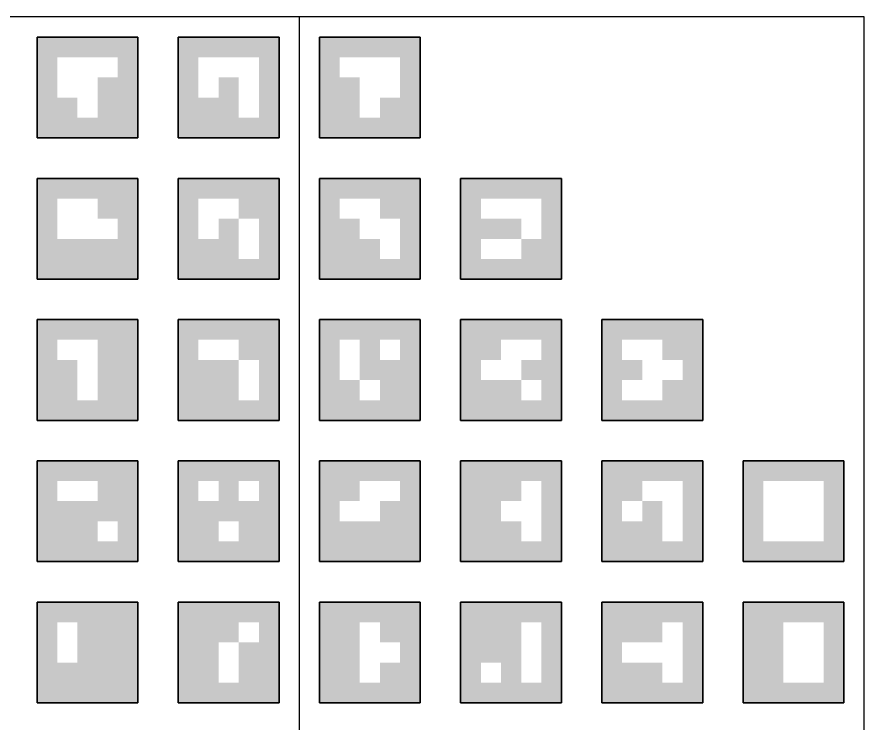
# Model space of a CAD drawing. Header units: millimetres. Extents: x 2347 to 2555, y 1879 to 2044.
# Drawn here: x 2512.61 to 2554.61, y 1927.96 to 1962.96 of the extents above; entities that cross this region are included whole.
import ezdxf

# ---------------------------------------------------------------- set-up
doc = ezdxf.new("R2010")
doc.units = ezdxf.units.MM

# ---------------------------------------------------------------- blocks, each defined once
blk = doc.blocks.new('1')
h = blk.add_hatch(color=256)
h.dxf.hatch_style = 1
h.paths.add_polyline_path([(-5, 5), (-5, 0), (0, 0), (0, 5)])
h.paths.add_polyline_path([(-1, 4), (-1, 1), (-4, 1), (-4, 4)], flags=16)
h = blk.add_hatch()
h.set_pattern_fill('ANGLE', color=256)
h.set_pattern_definition([(0, (-1836.633, -1973.334), (0, 6.985), [5.08, -1.905]), (90, (-1836.633, -1973.334), (-6.985, 4e-16), [5.08, -1.905])])
h.paths.add_polyline_path([(-2, 1), (-2, 2), (-3, 2), (-3, 1)])
blk.add_lwpolyline([(-5, 5), (-5, 0), (0, 0), (0, 5), (-5, 5)], close=True)
blk = doc.blocks.new('107')
h = blk.add_hatch(color=256)
h.dxf.hatch_style = 1
h.paths.add_polyline_path([(0, 5), (-5, 5), (-5, 0), (0, 0)])
h.paths.add_polyline_path([(-1, 4), (-1, 1), (-4, 1), (-4, 4)], flags=16)
h = blk.add_hatch(color=256)
h.dxf.hatch_style = 1
h.paths.add_polyline_path([(-2, 4), (-3, 4), (-3, 3), (-2, 3)])
h = blk.add_hatch(color=256)
h.dxf.hatch_style = 1
h.paths.add_polyline_path([(-1, 4), (-2, 4), (-2, 3), (-1, 3)])
h = blk.add_hatch(color=256)
h.dxf.hatch_style = 1
h.paths.add_polyline_path([(-3, 3), (-4, 3), (-4, 2), (-3, 2)])
h = blk.add_hatch(color=256)
h.dxf.hatch_style = 1
h.paths.add_polyline_path([(-3, 2), (-4, 2), (-4, 1), (-3, 1)])
h = blk.add_hatch(color=256)
h.dxf.hatch_style = 1
h.paths.add_polyline_path([(-2, 2), (-3, 2), (-3, 1), (-2, 1)])
h = blk.add_hatch(color=256)
h.dxf.hatch_style = 1
h.paths.add_polyline_path([(-1, 2), (-2, 2), (-2, 1), (-1, 1)])
blk.add_lwpolyline([(0, 5), (-5, 5), (-5, 0), (0, 0), (0, 5)], close=True)
blk = doc.blocks.new('114')
h = blk.add_hatch(color=256)
h.dxf.hatch_style = 1
h.paths.add_polyline_path([(0, 5), (-5, 5), (-5, 0), (0, 0)])
h.paths.add_polyline_path([(-1, 4), (-1, 1), (-4, 1), (-4, 4)], flags=16)
h = blk.add_hatch(color=256)
h.dxf.hatch_style = 1
h.paths.add_polyline_path([(-3, 4), (-4, 4), (-4, 3), (-3, 3)])
h = blk.add_hatch(color=256)
h.dxf.hatch_style = 1
h.paths.add_polyline_path([(-1, 4), (-2, 4), (-2, 3), (-1, 3)])
h = blk.add_hatch(color=256)
h.dxf.hatch_style = 1
h.paths.add_polyline_path([(-3, 2), (-4, 2), (-4, 1), (-3, 1)])
h = blk.add_hatch(color=256)
h.dxf.hatch_style = 1
h.paths.add_polyline_path([(-2, 2), (-3, 2), (-3, 1), (-2, 1)])
h = blk.add_hatch(color=256)
h.dxf.hatch_style = 1
h.paths.add_polyline_path([(-1, 2), (-2, 2), (-2, 1), (-1, 1)])
blk.add_lwpolyline([(0, 5), (-5, 5), (-5, 0), (0, 0), (0, 5)], close=True)
blk = doc.blocks.new('98')
h = blk.add_hatch(color=256)
h.dxf.hatch_style = 1
h.paths.add_polyline_path([(0, 5), (-5, 5), (-5, 0), (0, 0)])
h.paths.add_polyline_path([(-1, 4), (-1, 1), (-4, 1), (-4, 4)], flags=16)
h = blk.add_hatch(color=256)
h.dxf.hatch_style = 1
h.paths.add_polyline_path([(-2, 4), (-3, 4), (-3, 3), (-2, 3)])
h = blk.add_hatch(color=256)
h.dxf.hatch_style = 1
h.paths.add_polyline_path([(-1, 4), (-2, 4), (-2, 3), (-1, 3)])
h = blk.add_hatch(color=256)
h.dxf.hatch_style = 1
h.paths.add_polyline_path([(-1, 3), (-2, 3), (-2, 2), (-1, 2)])
h = blk.add_hatch(color=256)
h.dxf.hatch_style = 1
h.paths.add_polyline_path([(-3, 2), (-4, 2), (-4, 1), (-3, 1)])
h = blk.add_hatch(color=256)
h.dxf.hatch_style = 1
h.paths.add_polyline_path([(-1, 2), (-2, 2), (-2, 1), (-1, 1)])
blk.add_lwpolyline([(0, 5), (-5, 5), (-5, 0), (0, 0), (0, 5)], close=True)
blk = doc.blocks.new('94')
h = blk.add_hatch(color=256)
h.dxf.hatch_style = 1
h.paths.add_polyline_path([(0, 5), (-5, 5), (-5, 0), (0, 0)])
h.paths.add_polyline_path([(-1, 4), (-1, 1), (-4, 1), (-4, 4)], flags=16)
h = blk.add_hatch(color=256)
h.dxf.hatch_style = 1
h.paths.add_polyline_path([(-2, 4), (-3, 4), (-3, 3), (-2, 3)])
h = blk.add_hatch(color=256)
h.dxf.hatch_style = 1
h.paths.add_polyline_path([(-3, 3), (-4, 3), (-4, 2), (-3, 2)])
h = blk.add_hatch(color=256)
h.dxf.hatch_style = 1
h.paths.add_polyline_path([(-2, 3), (-3, 3), (-3, 2), (-2, 2)])
h = blk.add_hatch(color=256)
h.dxf.hatch_style = 1
h.paths.add_polyline_path([(-1, 3), (-2, 3), (-2, 2), (-1, 2)])
h = blk.add_hatch(color=256)
h.dxf.hatch_style = 1
h.paths.add_polyline_path([(-3, 2), (-4, 2), (-4, 1), (-3, 1)])
h = blk.add_hatch(color=256)
h.dxf.hatch_style = 1
h.paths.add_polyline_path([(-1, 2), (-2, 2), (-2, 1), (-1, 1)])
blk.add_lwpolyline([(0, 5), (-5, 5), (-5, 0), (0, 0), (0, 5)], close=True)
blk = doc.blocks.new('87')
h = blk.add_hatch(color=256)
h.dxf.hatch_style = 1
h.paths.add_polyline_path([(0, 5), (-5, 5), (-5, 0), (0, 0)])
h.paths.add_polyline_path([(-1, 4), (-1, 1), (-4, 1), (-4, 4)], flags=16)
h = blk.add_hatch(color=256)
h.dxf.hatch_style = 1
h.paths.add_polyline_path([(-2, 4), (-3, 4), (-3, 3), (-2, 3)])
h = blk.add_hatch(color=256)
h.dxf.hatch_style = 1
h.paths.add_polyline_path([(-2, 3), (-3, 3), (-3, 2), (-2, 2)])
h = blk.add_hatch(color=256)
h.dxf.hatch_style = 1
h.paths.add_polyline_path([(-1, 3), (-2, 3), (-2, 2), (-1, 2)])
h = blk.add_hatch(color=256)
h.dxf.hatch_style = 1
h.paths.add_polyline_path([(-3, 2), (-4, 2), (-4, 1), (-3, 1)])
h = blk.add_hatch(color=256)
h.dxf.hatch_style = 1
h.paths.add_polyline_path([(-1, 2), (-2, 2), (-2, 1), (-1, 1)])
blk.add_lwpolyline([(0, 5), (-5, 5), (-5, 0), (0, 0), (0, 5)], close=True)
blk = doc.blocks.new('84')
h = blk.add_hatch(color=256)
h.dxf.hatch_style = 1
h.paths.add_polyline_path([(0, 5), (-5, 5), (-5, 0), (0, 0)])
h.paths.add_polyline_path([(-1, 4), (-1, 1), (-4, 1), (-4, 4)], flags=16)
h = blk.add_hatch(color=256)
h.dxf.hatch_style = 1
h.paths.add_polyline_path([(-2, 4), (-3, 4), (-3, 3), (-2, 3)])
h = blk.add_hatch(color=256)
h.dxf.hatch_style = 1
h.paths.add_polyline_path([(-1, 3), (-2, 3), (-2, 2), (-1, 2)])
h = blk.add_hatch(color=256)
h.dxf.hatch_style = 1
h.paths.add_polyline_path([(-3, 2), (-4, 2), (-4, 1), (-3, 1)])
h = blk.add_hatch(color=256)
h.dxf.hatch_style = 1
h.paths.add_polyline_path([(-1, 2), (-2, 2), (-2, 1), (-1, 1)])
blk.add_lwpolyline([(0, 5), (-5, 5), (-5, 0), (0, 0), (0, 5)], close=True)
blk = doc.blocks.new('82')
h = blk.add_hatch(color=256)
h.dxf.hatch_style = 1
h.paths.add_polyline_path([(0, 5), (-5, 5), (-5, 0), (0, 0)])
h.paths.add_polyline_path([(-1, 4), (-1, 1), (-4, 1), (-4, 4)], flags=16)
h = blk.add_hatch(color=256)
h.dxf.hatch_style = 1
h.paths.add_polyline_path([(-1, 4), (-2, 4), (-2, 3), (-1, 3)])
h = blk.add_hatch(color=256)
h.dxf.hatch_style = 1
h.paths.add_polyline_path([(-3, 3), (-4, 3), (-4, 2), (-3, 2)])
h = blk.add_hatch(color=256)
h.dxf.hatch_style = 1
h.paths.add_polyline_path([(-2, 3), (-3, 3), (-3, 2), (-2, 2)])
h = blk.add_hatch(color=256)
h.dxf.hatch_style = 1
h.paths.add_polyline_path([(-1, 3), (-2, 3), (-2, 2), (-1, 2)])
h = blk.add_hatch(color=256)
h.dxf.hatch_style = 1
h.paths.add_polyline_path([(-3, 2), (-4, 2), (-4, 1), (-3, 1)])
h = blk.add_hatch(color=256)
h.dxf.hatch_style = 1
h.paths.add_polyline_path([(-2, 2), (-3, 2), (-3, 1), (-2, 1)])
blk.add_lwpolyline([(0, 5), (-5, 5), (-5, 0), (0, 0), (0, 5)], close=True)
blk = doc.blocks.new('76')
h = blk.add_hatch(color=256)
h.dxf.hatch_style = 1
h.paths.add_polyline_path([(0, 5), (-5, 5), (-5, 0), (0, 0)])
h.paths.add_polyline_path([(-1, 4), (-1, 1), (-4, 1), (-4, 4)], flags=16)
h = blk.add_hatch(color=256)
h.dxf.hatch_style = 1
h.paths.add_polyline_path([(-1, 4), (-2, 4), (-2, 3), (-1, 3)])
h = blk.add_hatch(color=256)
h.dxf.hatch_style = 1
h.paths.add_polyline_path([(-3, 3), (-4, 3), (-4, 2), (-3, 2)])
h = blk.add_hatch(color=256)
h.dxf.hatch_style = 1
h.paths.add_polyline_path([(-2, 3), (-3, 3), (-3, 2), (-2, 2)])
h = blk.add_hatch(color=256)
h.dxf.hatch_style = 1
h.paths.add_polyline_path([(-3, 2), (-4, 2), (-4, 1), (-3, 1)])
h = blk.add_hatch(color=256)
h.dxf.hatch_style = 1
h.paths.add_polyline_path([(-2, 2), (-3, 2), (-3, 1), (-2, 1)])
blk.add_lwpolyline([(0, 5), (-5, 5), (-5, 0), (0, 0), (0, 5)], close=True)
blk = doc.blocks.new('69')
h = blk.add_hatch(color=256)
h.dxf.hatch_style = 1
h.paths.add_polyline_path([(0, 5), (-5, 5), (-5, 0), (0, 0)])
h.paths.add_polyline_path([(-1, 4), (-1, 1), (-4, 1), (-4, 4)], flags=16)
h = blk.add_hatch(color=256)
h.dxf.hatch_style = 1
h.paths.add_polyline_path([(-1, 4), (-2, 4), (-2, 3), (-1, 3)])
h = blk.add_hatch(color=256)
h.dxf.hatch_style = 1
h.paths.add_polyline_path([(-3, 3), (-4, 3), (-4, 2), (-3, 2)])
h = blk.add_hatch(color=256)
h.dxf.hatch_style = 1
h.paths.add_polyline_path([(-1, 3), (-2, 3), (-2, 2), (-1, 2)])
h = blk.add_hatch(color=256)
h.dxf.hatch_style = 1
h.paths.add_polyline_path([(-3, 2), (-4, 2), (-4, 1), (-3, 1)])
h = blk.add_hatch(color=256)
h.dxf.hatch_style = 1
h.paths.add_polyline_path([(-1, 2), (-2, 2), (-2, 1), (-1, 1)])
blk.add_lwpolyline([(0, 5), (-5, 5), (-5, 0), (0, 0), (0, 5)], close=True)
blk = doc.blocks.new('64')
h = blk.add_hatch(color=256)
h.dxf.hatch_style = 1
h.paths.add_polyline_path([(0, 5), (-5, 5), (-5, 0), (0, 0)])
h.paths.add_polyline_path([(-1, 4), (-1, 1), (-4, 1), (-4, 4)], flags=16)
h = blk.add_hatch(color=256)
h.dxf.hatch_style = 1
h.paths.add_polyline_path([(-1, 4), (-2, 4), (-2, 3), (-1, 3)])
h = blk.add_hatch(color=256)
h.dxf.hatch_style = 1
h.paths.add_polyline_path([(-3, 3), (-4, 3), (-4, 2), (-3, 2)])
h = blk.add_hatch(color=256)
h.dxf.hatch_style = 1
h.paths.add_polyline_path([(-3, 2), (-4, 2), (-4, 1), (-3, 1)])
h = blk.add_hatch(color=256)
h.dxf.hatch_style = 1
h.paths.add_polyline_path([(-2, 2), (-3, 2), (-3, 1), (-2, 1)])
blk.add_lwpolyline([(0, 5), (-5, 5), (-5, 0), (0, 0), (0, 5)], close=True)
blk = doc.blocks.new('60')
h = blk.add_hatch(color=256)
h.dxf.hatch_style = 1
h.paths.add_polyline_path([(0, 5), (-5, 5), (-5, 0), (0, 0)])
h.paths.add_polyline_path([(-1, 4), (-1, 1), (-4, 1), (-4, 4)], flags=16)
h = blk.add_hatch(color=256)
h.dxf.hatch_style = 1
h.paths.add_polyline_path([(-1, 4), (-2, 4), (-2, 3), (-1, 3)])
h = blk.add_hatch(color=256)
h.dxf.hatch_style = 1
h.paths.add_polyline_path([(-3, 3), (-4, 3), (-4, 2), (-3, 2)])
h = blk.add_hatch(color=256)
h.dxf.hatch_style = 1
h.paths.add_polyline_path([(-1, 2), (-2, 2), (-2, 1), (-1, 1)])
blk.add_lwpolyline([(0, 5), (-5, 5), (-5, 0), (0, 0), (0, 5)], close=True)
blk = doc.blocks.new('54')
h = blk.add_hatch(color=256)
h.dxf.hatch_style = 1
h.paths.add_polyline_path([(0, 5), (-5, 5), (-5, 0), (0, 0)])
h.paths.add_polyline_path([(-1, 4), (-1, 1), (-4, 1), (-4, 4)], flags=16)
h = blk.add_hatch(color=256)
h.dxf.hatch_style = 1
h.paths.add_polyline_path([(-1, 4), (-2, 4), (-2, 3), (-1, 3)])
h = blk.add_hatch(color=256)
h.dxf.hatch_style = 1
h.paths.add_polyline_path([(-2, 3), (-3, 3), (-3, 2), (-2, 2)])
h = blk.add_hatch(color=256)
h.dxf.hatch_style = 1
h.paths.add_polyline_path([(-3, 2), (-4, 2), (-4, 1), (-3, 1)])
h = blk.add_hatch(color=256)
h.dxf.hatch_style = 1
h.paths.add_polyline_path([(-2, 2), (-3, 2), (-3, 1), (-2, 1)])
blk.add_lwpolyline([(0, 5), (-5, 5), (-5, 0), (0, 0), (0, 5)], close=True)
blk = doc.blocks.new('48')
h = blk.add_hatch(color=256)
h.dxf.hatch_style = 1
h.paths.add_polyline_path([(0, 5), (-5, 5), (-5, 0), (0, 0)])
h.paths.add_polyline_path([(-1, 4), (-1, 1), (-4, 1), (-4, 4)], flags=16)
h = blk.add_hatch(color=256)
h.dxf.hatch_style = 1
h.paths.add_polyline_path([(-1, 4), (-2, 4), (-2, 3), (-1, 3)])
h = blk.add_hatch(color=256)
h.dxf.hatch_style = 1
h.paths.add_polyline_path([(-3, 2), (-4, 2), (-4, 1), (-3, 1)])
h = blk.add_hatch(color=256)
h.dxf.hatch_style = 1
h.paths.add_polyline_path([(-2, 2), (-3, 2), (-3, 1), (-2, 1)])
h = blk.add_hatch(color=256)
h.dxf.hatch_style = 1
h.paths.add_polyline_path([(-1, 2), (-2, 2), (-2, 1), (-1, 1)])
blk.add_lwpolyline([(0, 5), (-5, 5), (-5, 0), (0, 0), (0, 5)], close=True)
blk = doc.blocks.new('44')
h = blk.add_hatch(color=256)
h.dxf.hatch_style = 1
h.paths.add_polyline_path([(0, 5), (-5, 5), (-5, 0), (0, 0)])
h.paths.add_polyline_path([(-1, 4), (-1, 1), (-4, 1), (-4, 4)], flags=16)
h = blk.add_hatch(color=256)
h.dxf.hatch_style = 1
h.paths.add_polyline_path([(-3, 3), (-4, 3), (-4, 2), (-3, 2)])
h = blk.add_hatch(color=256)
h.dxf.hatch_style = 1
h.paths.add_polyline_path([(-2, 3), (-3, 3), (-3, 2), (-2, 2)])
h = blk.add_hatch(color=256)
h.dxf.hatch_style = 1
h.paths.add_polyline_path([(-1, 3), (-2, 3), (-2, 2), (-1, 2)])
h = blk.add_hatch(color=256)
h.dxf.hatch_style = 1
h.paths.add_polyline_path([(-3, 2), (-4, 2), (-4, 1), (-3, 1)])
h = blk.add_hatch(color=256)
h.dxf.hatch_style = 1
h.paths.add_polyline_path([(-2, 2), (-3, 2), (-3, 1), (-2, 1)])
blk.add_lwpolyline([(0, 5), (-5, 5), (-5, 0), (0, 0), (0, 5)], close=True)
blk = doc.blocks.new('35')
h = blk.add_hatch(color=256)
h.dxf.hatch_style = 1
h.paths.add_polyline_path([(0, 5), (-5, 5), (-5, 0), (0, 0)])
h.paths.add_polyline_path([(-1, 4), (-1, 1), (-4, 1), (-4, 4)], flags=16)
h = blk.add_hatch(color=256)
h.dxf.hatch_style = 1
h.paths.add_polyline_path([(-3, 3), (-4, 3), (-4, 2), (-3, 2)])
h = blk.add_hatch(color=256)
h.dxf.hatch_style = 1
h.paths.add_polyline_path([(-2, 3), (-3, 3), (-3, 2), (-2, 2)])
h = blk.add_hatch(color=256)
h.dxf.hatch_style = 1
h.paths.add_polyline_path([(-1, 2), (-2, 2), (-2, 1), (-1, 1)])
blk.add_lwpolyline([(0, 5), (-5, 5), (-5, 0), (0, 0), (0, 5)], close=True)
blk = doc.blocks.new('34')
h = blk.add_hatch(color=256)
h.dxf.hatch_style = 1
h.paths.add_polyline_path([(0, 5), (-5, 5), (-5, 0), (0, 0)])
h.paths.add_polyline_path([(-1, 4), (-1, 1), (-4, 1), (-4, 4)], flags=16)
h = blk.add_hatch(color=256)
h.dxf.hatch_style = 1
h.paths.add_polyline_path([(-3, 3), (-4, 3), (-4, 2), (-3, 2)])
h = blk.add_hatch(color=256)
h.dxf.hatch_style = 1
h.paths.add_polyline_path([(-1, 3), (-2, 3), (-2, 2), (-1, 2)])
h = blk.add_hatch(color=256)
h.dxf.hatch_style = 1
h.paths.add_polyline_path([(-3, 2), (-4, 2), (-4, 1), (-3, 1)])
h = blk.add_hatch(color=256)
h.dxf.hatch_style = 1
h.paths.add_polyline_path([(-2, 2), (-3, 2), (-3, 1), (-2, 1)])
h = blk.add_hatch(color=256)
h.dxf.hatch_style = 1
h.paths.add_polyline_path([(-1, 2), (-2, 2), (-2, 1), (-1, 1)])
blk.add_lwpolyline([(0, 5), (-5, 5), (-5, 0), (0, 0), (0, 5)], close=True)
blk = doc.blocks.new('32')
h = blk.add_hatch(color=256)
h.dxf.hatch_style = 1
h.paths.add_polyline_path([(0, 5), (-5, 5), (-5, 0), (0, 0)])
h.paths.add_polyline_path([(-1, 4), (-1, 1), (-4, 1), (-4, 4)], flags=16)
h = blk.add_hatch(color=256)
h.dxf.hatch_style = 1
h.paths.add_polyline_path([(-3, 3), (-4, 3), (-4, 2), (-3, 2)])
h = blk.add_hatch(color=256)
h.dxf.hatch_style = 1
h.paths.add_polyline_path([(-1, 3), (-2, 3), (-2, 2), (-1, 2)])
h = blk.add_hatch(color=256)
h.dxf.hatch_style = 1
h.paths.add_polyline_path([(-3, 2), (-4, 2), (-4, 1), (-3, 1)])
h = blk.add_hatch(color=256)
h.dxf.hatch_style = 1
h.paths.add_polyline_path([(-1, 2), (-2, 2), (-2, 1), (-1, 1)])
blk.add_lwpolyline([(0, 5), (-5, 5), (-5, 0), (0, 0), (0, 5)], close=True)
blk = doc.blocks.new('26')
h = blk.add_hatch(color=256)
h.dxf.hatch_style = 1
h.paths.add_polyline_path([(0, 5), (-5, 5), (-5, 0), (0, 0)])
h.paths.add_polyline_path([(-1, 4), (-1, 1), (-4, 1), (-4, 4)], flags=16)
h = blk.add_hatch(color=256)
h.dxf.hatch_style = 1
h.paths.add_polyline_path([(-3, 3), (-4, 3), (-4, 2), (-3, 2)])
h = blk.add_hatch(color=256)
h.dxf.hatch_style = 1
h.paths.add_polyline_path([(-3, 2), (-4, 2), (-4, 1), (-3, 1)])
h = blk.add_hatch(color=256)
h.dxf.hatch_style = 1
h.paths.add_polyline_path([(-1, 2), (-2, 2), (-2, 1), (-1, 1)])
blk.add_lwpolyline([(0, 5), (-5, 5), (-5, 0), (0, 0), (0, 5)], close=True)
blk = doc.blocks.new('21')
h = blk.add_hatch(color=256)
h.dxf.hatch_style = 1
h.paths.add_polyline_path([(0, 5), (-5, 5), (-5, 0), (0, 0)])
h.paths.add_polyline_path([(-1, 4), (-1, 1), (-4, 1), (-4, 4)], flags=16)
h = blk.add_hatch(color=256)
h.dxf.hatch_style = 1
h.paths.add_polyline_path([(-2, 3), (-3, 3), (-3, 2), (-2, 2)])
h = blk.add_hatch(color=256)
h.dxf.hatch_style = 1
h.paths.add_polyline_path([(-1, 3), (-2, 3), (-2, 2), (-1, 2)])
h = blk.add_hatch(color=256)
h.dxf.hatch_style = 1
h.paths.add_polyline_path([(-3, 2), (-4, 2), (-4, 1), (-3, 1)])
h = blk.add_hatch(color=256)
h.dxf.hatch_style = 1
h.paths.add_polyline_path([(-1, 2), (-2, 2), (-2, 1), (-1, 1)])
blk.add_lwpolyline([(0, 5), (-5, 5), (-5, 0), (0, 0), (0, 5)], close=True)
blk = doc.blocks.new('16')
h = blk.add_hatch(color=256)
h.dxf.hatch_style = 1
h.paths.add_polyline_path([(0, 5), (-5, 5), (-5, 0), (0, 0)])
h.paths.add_polyline_path([(-1, 4), (-1, 1), (-4, 1), (-4, 4)], flags=16)
h = blk.add_hatch(color=256)
h.dxf.hatch_style = 1
h.paths.add_polyline_path([(-2, 3), (-3, 3), (-3, 2), (-2, 2)])
h = blk.add_hatch(color=256)
h.dxf.hatch_style = 1
h.paths.add_polyline_path([(-3, 2), (-4, 2), (-4, 1), (-3, 1)])
h = blk.add_hatch(color=256)
h.dxf.hatch_style = 1
h.paths.add_polyline_path([(-2, 2), (-3, 2), (-3, 1), (-2, 1)])
blk.add_lwpolyline([(0, 5), (-5, 5), (-5, 0), (0, 0), (0, 5)], close=True)
blk = doc.blocks.new('9')
h = blk.add_hatch(color=256)
h.dxf.hatch_style = 1
h.paths.add_polyline_path([(0, 5), (-5, 5), (-5, 0), (0, 0)])
h.paths.add_polyline_path([(-1, 4), (-1, 1), (-4, 1), (-4, 4)], flags=16)
h = blk.add_hatch(color=256)
h.dxf.hatch_style = 1
h.paths.add_polyline_path([(-1, 3), (-2, 3), (-2, 2), (-1, 2)])
h = blk.add_hatch(color=256)
h.dxf.hatch_style = 1
h.paths.add_polyline_path([(-3, 2), (-4, 2), (-4, 1), (-3, 1)])
h = blk.add_hatch(color=256)
h.dxf.hatch_style = 1
h.paths.add_polyline_path([(-1, 2), (-2, 2), (-2, 1), (-1, 1)])
blk.add_lwpolyline([(0, 5), (-5, 5), (-5, 0), (0, 0), (0, 5)], close=True)
blk = doc.blocks.new('5')
h = blk.add_hatch(color=256)
h.dxf.hatch_style = 1
h.paths.add_polyline_path([(0, 5), (-5, 5), (-5, 0), (0, 0)])
h.paths.add_polyline_path([(-1, 4), (-1, 1), (-4, 1), (-4, 4)], flags=16)
h = blk.add_hatch(color=256)
h.dxf.hatch_style = 1
h.paths.add_polyline_path([(-3, 2), (-4, 2), (-4, 1), (-3, 1)])
h = blk.add_hatch(color=256)
h.dxf.hatch_style = 1
h.paths.add_polyline_path([(-2, 2), (-3, 2), (-3, 1), (-2, 1)])
h = blk.add_hatch(color=256)
h.dxf.hatch_style = 1
h.paths.add_polyline_path([(-1, 2), (-2, 2), (-2, 1), (-1, 1)])
blk.add_lwpolyline([(0, 5), (-5, 5), (-5, 0), (0, 0), (0, 5)], close=True)
blk = doc.blocks.new('105')
h = blk.add_hatch(color=256)
h.dxf.hatch_style = 1
h.paths.add_polyline_path([(0, 5), (-5, 5), (-5, 0), (0, 0)])
h.paths.add_polyline_path([(-1, 4), (-1, 1), (-4, 1), (-4, 4)], flags=16)
h = blk.add_hatch(color=256)
h.dxf.hatch_style = 1
h.paths.add_polyline_path([(-2, 4), (-3, 4), (-3, 3), (-2, 3)])
h = blk.add_hatch(color=256)
h.dxf.hatch_style = 1
h.paths.add_polyline_path([(-1, 4), (-2, 4), (-2, 3), (-1, 3)])
h = blk.add_hatch(color=256)
h.dxf.hatch_style = 1
h.paths.add_polyline_path([(-2, 3), (-3, 3), (-3, 2), (-2, 2)])
h = blk.add_hatch(color=256)
h.dxf.hatch_style = 1
h.paths.add_polyline_path([(-1, 3), (-2, 3), (-2, 2), (-1, 2)])
h = blk.add_hatch(color=256)
h.dxf.hatch_style = 1
h.paths.add_polyline_path([(-3, 2), (-4, 2), (-4, 1), (-3, 1)])
h = blk.add_hatch(color=256)
h.dxf.hatch_style = 1
h.paths.add_polyline_path([(-2, 2), (-3, 2), (-3, 1), (-2, 1)])
h = blk.add_hatch(color=256)
h.dxf.hatch_style = 1
h.paths.add_polyline_path([(-1, 2), (-2, 2), (-2, 1), (-1, 1)])
blk.add_lwpolyline([(0, 5), (-5, 5), (-5, 0), (0, 0), (0, 5)], close=True)

msp = doc.modelspace()

# ---------------------------------------------------------------- linework, layer by layer
at = {"color": 8}
msp.add_line((2526.61, 1962.964), (2526.61, 1878.964), dxfattribs=at)
for points in [[(2470.61, 1878.964), (2554.61, 1878.964), (2554.61, 1962.964), (2470.61, 1962.964)], [(2513.61, 1961.964), (2518.61, 1961.964), (2518.61, 1956.964), (2513.61, 1956.964)], [(2520.61, 1961.964), (2525.61, 1961.964), (2525.61, 1956.964), (2520.61, 1956.964)], [(2527.61, 1961.964), (2532.61, 1961.964), (2532.61, 1956.964), (2527.61, 1956.964)], [(2513.61, 1954.964), (2518.61, 1954.964), (2518.61, 1949.964), (2513.61, 1949.964)], [(2520.61, 1954.964), (2525.61, 1954.964), (2525.61, 1949.964), (2520.61, 1949.964)], [(2527.61, 1954.964), (2532.61, 1954.964), (2532.61, 1949.964), (2527.61, 1949.964)], [(2534.61, 1954.964), (2539.61, 1954.964), (2539.61, 1949.964), (2534.61, 1949.964)], [(2513.61, 1947.964), (2518.61, 1947.964), (2518.61, 1942.964), (2513.61, 1942.964)], [(2520.61, 1947.964), (2525.61, 1947.964), (2525.61, 1942.964), (2520.61, 1942.964)], [(2527.61, 1947.964), (2532.61, 1947.964), (2532.61, 1942.964), (2527.61, 1942.964)], [(2534.61, 1947.964), (2539.61, 1947.964), (2539.61, 1942.964), (2534.61, 1942.964)], [(2541.61, 1947.964), (2546.61, 1947.964), (2546.61, 1942.964), (2541.61, 1942.964)], [(2513.61, 1940.964), (2518.61, 1940.964), (2518.61, 1935.964), (2513.61, 1935.964)], [(2520.61, 1940.964), (2525.61, 1940.964), (2525.61, 1935.964), (2520.61, 1935.964)], [(2527.61, 1940.964), (2532.61, 1940.964), (2532.61, 1935.964), (2527.61, 1935.964)], [(2534.61, 1940.964), (2539.61, 1940.964), (2539.61, 1935.964), (2534.61, 1935.964)], [(2541.61, 1940.964), (2546.61, 1940.964), (2546.61, 1935.964), (2541.61, 1935.964)], [(2548.61, 1940.964), (2553.61, 1940.964), (2553.61, 1935.964), (2548.61, 1935.964)], [(2513.61, 1933.964), (2518.61, 1933.964), (2518.61, 1928.964), (2513.61, 1928.964)], [(2520.61, 1933.964), (2525.61, 1933.964), (2525.61, 1928.964), (2520.61, 1928.964)], [(2527.61, 1933.964), (2532.61, 1933.964), (2532.61, 1928.964), (2527.61, 1928.964)], [(2534.61, 1933.964), (2539.61, 1933.964), (2539.61, 1928.964), (2534.61, 1928.964)], [(2541.61, 1933.964), (2546.61, 1933.964), (2546.61, 1928.964), (2541.61, 1928.964)], [(2548.61, 1933.964), (2553.61, 1933.964), (2553.61, 1928.964), (2548.61, 1928.964)]]:
    msp.add_lwpolyline(points, close=True)

# ---------------------------------------------------------------- block references
for name, p in [('9', (2518.61, 1956.964)), ('16', (2525.61, 1956.964)), ('26', (2532.61, 1956.964)), ('48', (2518.61, 1949.964)), ('54', (2525.61, 1949.964)), ('64', (2532.61, 1949.964)), ('35', (2539.61, 1949.964)), ('69', (2518.61, 1942.964)), ('76', (2525.61, 1942.964)), ('87', (2532.61, 1942.964)), ('60', (2546.61, 1942.964)), ('82', (2518.61, 1935.964)), ('94', (2525.61, 1935.964)), ('105', (2518.61, 1928.964))]:
    msp.add_blockref(name, p)
at = {"rotation": 270}
for name, p in [('84', (2534.61, 1942.964)), ('98', (2527.61, 1935.964)), ('34', (2534.61, 1935.964)), ('21', (2541.61, 1935.964)), ('1', (2548.61, 1935.964)), ('107', (2520.61, 1928.964)), ('114', (2527.61, 1928.964)), ('44', (2534.61, 1928.964)), ('32', (2541.61, 1928.964)), ('5', (2548.61, 1928.964))]:
    msp.add_blockref(name, p, dxfattribs=at)

doc.saveas('drawing.dxf')
